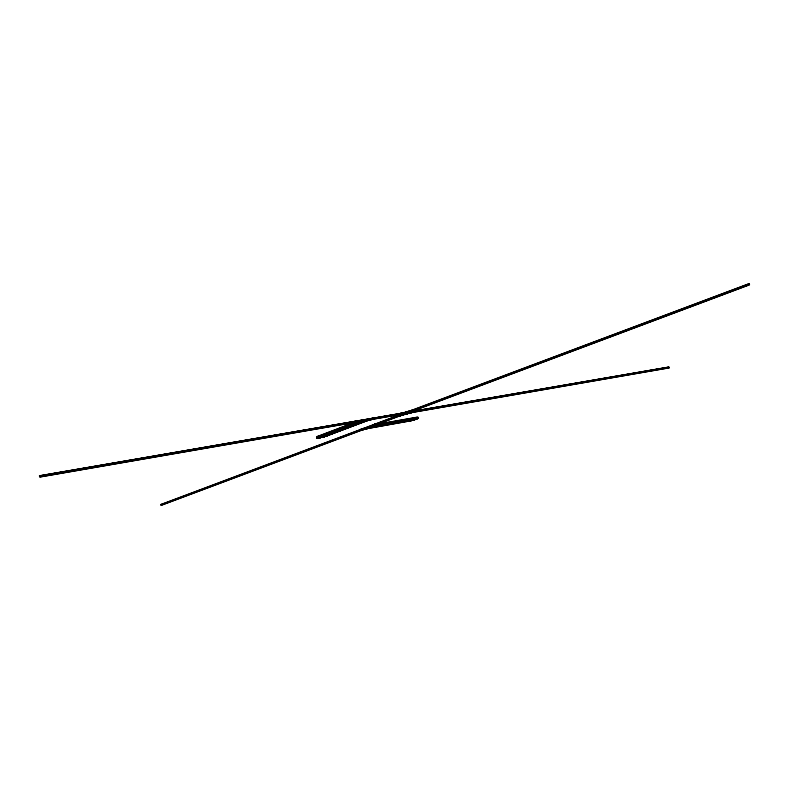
<?xml version="1.0" encoding="UTF-8"?>
<svg xmlns="http://www.w3.org/2000/svg" width="789" height="789" viewBox="0 0 789 789"><rect width="100%" height="100%" fill="white"/><g stroke="black" fill="none" stroke-linecap="round" stroke-linejoin="round"><path stroke-width="1.18" d="M375.022 425.212L374.509 425.537L376.175 425.36M375.209 425.537L374.736 425.35L375.515 424.975M374.844 424.403L375.574 424.502M376.609 425.291L375.012 425.34L375.584 425.024M410.398 411.809L412.026 411.256L411.819 410.438L409.797 411.493L410.862 411.7L406.473 412.45L749.225 283.665L749.55 284.78L161.015 505.335L160.808 504.526L405.23 412.795L405.418 413.673M356.47 421.543L355.277 422.026M374.183 425.557L375.061 425.074M410.832 411.957L412.341 412.341L410.773 412.43M356.697 422.381L355.523 422.983M356.49 422.559L355.08 422.391L354.823 421.434L355.504 421.188A5.967 0.572 -14.9 0 1 357.151 421.01M374.479 425.34L374.282 425.458A5.641 0.523 -15 0 0 376.008 425.449M400.832 415.172A10.02 0.937 -15.1 0 0 400.644 414.718L399.402 414.718L399.786 413.614M400.329 414.728L400.26 415.635L401.177 415.27M399.678 414.57L401.137 414.501A10.563 0.996 -15.1 0 1 401.325 414.984C400.072 417.371 399.145 413.564 399.845 415.714L400.871 415.093M399.816 415.783L401.128 415.034A10.346 0.967 -15.1 0 0 400.93 414.57L399.431 414.639L399.214 413.831L401.197 413.544M410.882 410.951L411.848 410.369L412.105 411.306L411.138 411.878M411.316 411.434C407.795 412.45 413.209 413.416 411.375 411.7M412.036 411.256L410.566 411.976A12.121 1.134 -15.1 0 0 410.763 412.529A10.563 0.996 -15.1 0 1 410.625 412.006M411.296 412.529L412.272 412.381L412.095 411.414L411.01 411.483M356.303 421.651L318.046 436.228M375.061 424.295L376.057 423.811L376.304 424.729L375.416 424.985M411.02 411.7L413.446 410.665M356.283 422.608L355.928 422.825A5.602 0.542 -14.9 0 0 357.052 422.007L356.796 422.076M405.171 412.736L39.45 475.935L404.589 412.775L40.052 475.678L39.45 475.935L39.726 477.049L669.052 367.871L668.816 367.072L412.085 411.414M375.298 424.176L376.028 423.88L375.337 423.949A5.701 0.523 -15 0 0 374.035 424.541L373.937 424.64A5.701 0.523 -15 0 0 375.239 424.689M374.765 425.192L375.84 424.758L375.278 425.084M412.272 412.381L408.761 413.298A9.991 0.927 -15.1 0 0 403.741 414.59L398.79 416.296M317.148 436.603L318.105 436.278M318.756 437.067L317.395 437.53A6.776 0.631 -14.8 0 0 319.081 437.865A6.776 0.631 -14.8 0 0 327.041 435.824L365.534 421.247L327.839 435.459M355.967 422.756L317.434 437.461A6.716 0.631 -14.8 0 0 319.101 437.796A6.716 0.631 -14.8 0 0 326.991 435.765M371.008 418.663L372.655 418.298A5.848 0.562 -15 0 0 370.031 418.851L369.213 419.087M371.806 419.501L372.566 419.314M372.339 419.403L372.092 418.456L372.674 418.219L372.704 419.255M375.14 425.034L376.304 424.729M352.594 423.259L318.766 436.149A5.868 0.552 -14.8 0 0 319.417 436.781A5.868 0.552 -14.8 0 0 327.405 434.621M318.292 437.155L356.204 422.796A5.908 0.572 -14.9 0 0 357.525 421.947M327.987 434.522L364.123 420.793M749.225 283.665L405.812 412.499L406.108 413.554M161.439 504.457L399.244 415.103M356.746 422.007L355.484 422.184L355.474 421.267M355.504 422.243L355.504 421.188M365.997 421.079L327.593 435.498A5.809 0.542 -14.8 0 1 319.683 437.639A5.868 0.552 -14.8 0 1 318.973 436.968M361.776 429.177L360.721 429.502L360.908 430.36L362.851 429.709M398.11 416.414L401.788 415.162M414.126 410.546L411.759 411.375L411.355 410.418M361.313 430.301L362.013 430.094M328.017 434.463L326.774 434.956A6.716 0.631 -14.8 0 1 321.932 436.327M326.695 435.804A6.174 0.572 -14.8 0 1 319.446 437.668A6.174 0.572 -14.8 0 1 317.908 437.362A6.174 0.572 -14.8 0 0 319.456 437.727A6.174 0.572 -14.8 0 0 326.705 435.853L328.204 435.341M668.806 367.95L668.796 367.132L668.184 367.289L668.648 368.009M365.721 420.192L366.244 419.955M365.948 421.02L368.226 420.379M361.747 429.246L363.325 428.683M361.421 430.183L362.447 429.877L361.796 430.123M366.451 420.853L367.003 420.675M362.181 429.966L364.735 429.255M366.629 420.754L370.288 419.738M411.385 410.477L408.219 411.375A10.099 0.957 -15.1 0 1 403.199 412.736L399.569 413.742M405.763 412.213A10.928 1.036 -15.1 0 0 408.465 411.444L411.641 410.477M411.7 411.296L408.475 412.252A10.099 0.957 -15.1 0 1 403.455 413.663L399.796 414.56L401.384 414.432A10.839 1.016 -15.1 0 1 401.581 414.925L400.615 415.596M411.266 411.7L668.796 367.132M400.447 415.625L403.771 414.649A9.941 0.927 -15.1 0 1 408.761 413.298A10.267 0.957 -15.1 0 0 403.672 414.649L408.88 413.219M412.036 412.371L411.227 412.302A10.079 0.947 -15.1 0 1 411.069 411.838M362.615 429.788L363.532 429.532M363.275 429.581L364.114 429.364M367.98 419.482L369.242 419.137M364.025 429.344L364.715 429.196M365.11 428.24L363.068 428.733A5.592 0.513 -15 0 0 360.731 429.502L361.303 429.354L361.549 430.261M364.705 429.216L366.027 428.812M365.337 429.098L366.047 428.871M369.291 418.969L370.031 418.781M369.469 420.034L371.008 419.561L370.199 419.728A5.553 0.533 -15 0 0 365.09 421.257M365.682 428.042L367.368 427.717L366.806 427.786M366.619 428.752L365.928 428.95L366.806 428.654A5.651 0.513 -15 0 1 368.641 428.269A5.602 0.513 -15 0 0 363.966 429.324A5.651 0.513 -15 0 1 366.116 428.822M369.834 418.929L371.057 418.712M369.863 418.979L370.475 418.841M403.199 412.736L399.786 413.544L399.796 414.56L400.388 414.491M412.105 411.306L408.475 412.312A10.158 0.967 -15.1 0 1 403.426 413.614L403.386 413.722A10.652 1.006 -15.1 0 0 408.613 412.262A10.435 0.986 -15.1 0 1 403.366 413.663M400.694 414.412L401.522 414.215M367.289 428.516L366.51 428.752L367.891 428.457L367.191 428.565M370.692 419.669L371.698 419.413M370.692 419.738L371.432 419.541M401.423 414.245L397.518 415.044M410.724 412.746L414.58 411.957M371.264 419.61L372.339 419.284L372.142 418.495M368.414 428.299L367.585 428.516L409.54 420.971A5.908 0.533 -15.1 0 0 416.375 419.028A5.908 0.533 -15.1 0 0 417.085 418.17M408.012 421.395L409.284 421.139A6.43 0.572 -15.1 0 0 416.75 418.959A6.43 0.572 -15.1 0 0 417.509 418.032L376.56 425.251M407.775 420.507L409.087 420.29M160.808 504.526L161.469 504.398L161.429 505.246M371.816 419.432L372.931 419.176M376.343 424.452L416.336 417.332M379.371 423.969L415.744 417.608A5.612 0.503 -15.1 0 1 415.971 418.288A5.612 0.503 -15.1 0 1 408.308 420.359L368.374 427.431A5.651 0.523 -15 0 0 363.729 428.476L363.039 428.674A5.651 0.523 -15 0 0 360.672 429.453M375.978 425.527L416.582 418.219M408.337 420.29L368.404 427.362A5.592 0.513 -15 0 0 363.759 428.535M368.078 428.427L408.574 421.178A5.612 0.503 -15.1 0 0 416.178 419.058A5.612 0.503 -15.1 0 0 415.951 418.387M411.75 411.602L668.244 367.329M406.01 413.387L40.101 476.891L40.052 475.678M668.993 367.832L406.503 413.406M406.493 412.381L410.241 411.651A10.839 1.026 -15.1 0 1 410.132 411.197M375.742 425.518L376.373 425.379M354.823 421.434L355.375 421.405M413.939 412.193L412.016 412.469M398.159 414.797L400.112 414.521L399.934 413.544M416.168 418.367L417.578 418.071M416.316 417.401L417.332 417.184M375.337 425.567L375.909 425.458M356.224 422.016L357.595 421.997A5.967 0.572 -14.9 0 1 357.585 422.223L357.387 422.352A5.967 0.572 -14.9 0 1 356.263 422.855L319.042 437.017A5.809 0.542 -14.8 0 0 319.683 437.639A5.868 0.552 -14.8 0 0 327.622 435.429M375.012 425.596L375.525 425.508M355.691 421.306L356.322 421.326M355.987 422.194L357.407 421.967M356.224 422.766A5.345 0.513 -14.9 0 0 356.589 422.145L355.109 422.322L354.882 421.484M399.145 413.781L400.398 413.781A10.02 0.947 -15.1 0 1 400.684 413.831M399.214 413.831L400.457 413.821M411.602 411.424L411.651 410.418M748.554 283.754L749.136 284.839L405.852 413.594M411.039 410.556L411.296 411.493M410.546 410.862L410.793 411.799M410.596 411.858L410.813 412.667M410.615 412.775L410.063 411.148M409.836 411.345L410.181 412.529M403.603 414.58A10.484 0.976 -15.1 0 1 408.86 413.16L408.702 412.302A10.928 1.036 -15.1 0 1 403.258 413.732M405.674 413.623L161.262 505.285M375.337 423.949L375.584 424.857M401.167 413.614A10.839 1.026 -15.1 0 1 401.364 414.107M404.392 412.578A10.928 1.036 -15.1 0 1 403.041 412.913A10.987 1.045 -15.1 0 0 404.372 412.529M408.465 411.394A10.987 1.045 -15.1 0 1 405.753 412.164M403.524 414.58A10.75 0.996 -15.1 0 1 408.919 413.12M410.98 412.371A10.346 0.967 -15.1 0 1 410.813 411.897M410.527 412.509A10.839 1.016 -15.1 0 1 410.349 412.006M410.724 411.434A10.079 0.947 -15.1 0 1 410.645 411.197M357.141 421.395A5.967 0.572 -14.9 0 1 356.47 421.711M366.421 419.856A5.848 0.562 -15 0 0 364.646 420.468L327.346 434.571A5.809 0.542 -14.8 0 1 319.437 436.712A5.809 0.542 -14.8 0 1 318.795 436.08M367.822 419.442A5.848 0.562 -15 0 1 369.301 419.038M364.873 421.296A5.848 0.562 -15 0 1 369.528 419.866M357.072 422.066A5.602 0.542 -14.9 0 1 355.987 422.904M365.751 421.05A5.296 0.503 -15 0 1 370.791 419.62M317.711 437.461A6.411 0.602 -14.8 0 0 319.308 437.787A6.411 0.602 -14.8 0 0 326.833 435.844A6.411 0.602 -14.8 0 1 319.289 437.727A6.411 0.602 -14.8 0 1 317.701 437.402M317.76 437.155A6.716 0.631 -14.8 0 1 317.217 436.642M356.569 422.076A5.345 0.513 -14.9 0 1 356.214 422.707M417.302 417.253A6.43 0.582 -15.1 0 1 417.48 417.805M412.203 419.531A6.43 0.582 -15.1 0 1 410.605 419.945M417.273 418.111A6.134 0.552 -15.1 0 1 416.543 418.998A6.134 0.552 -15.1 0 1 409.432 421.01"/></g></svg>
